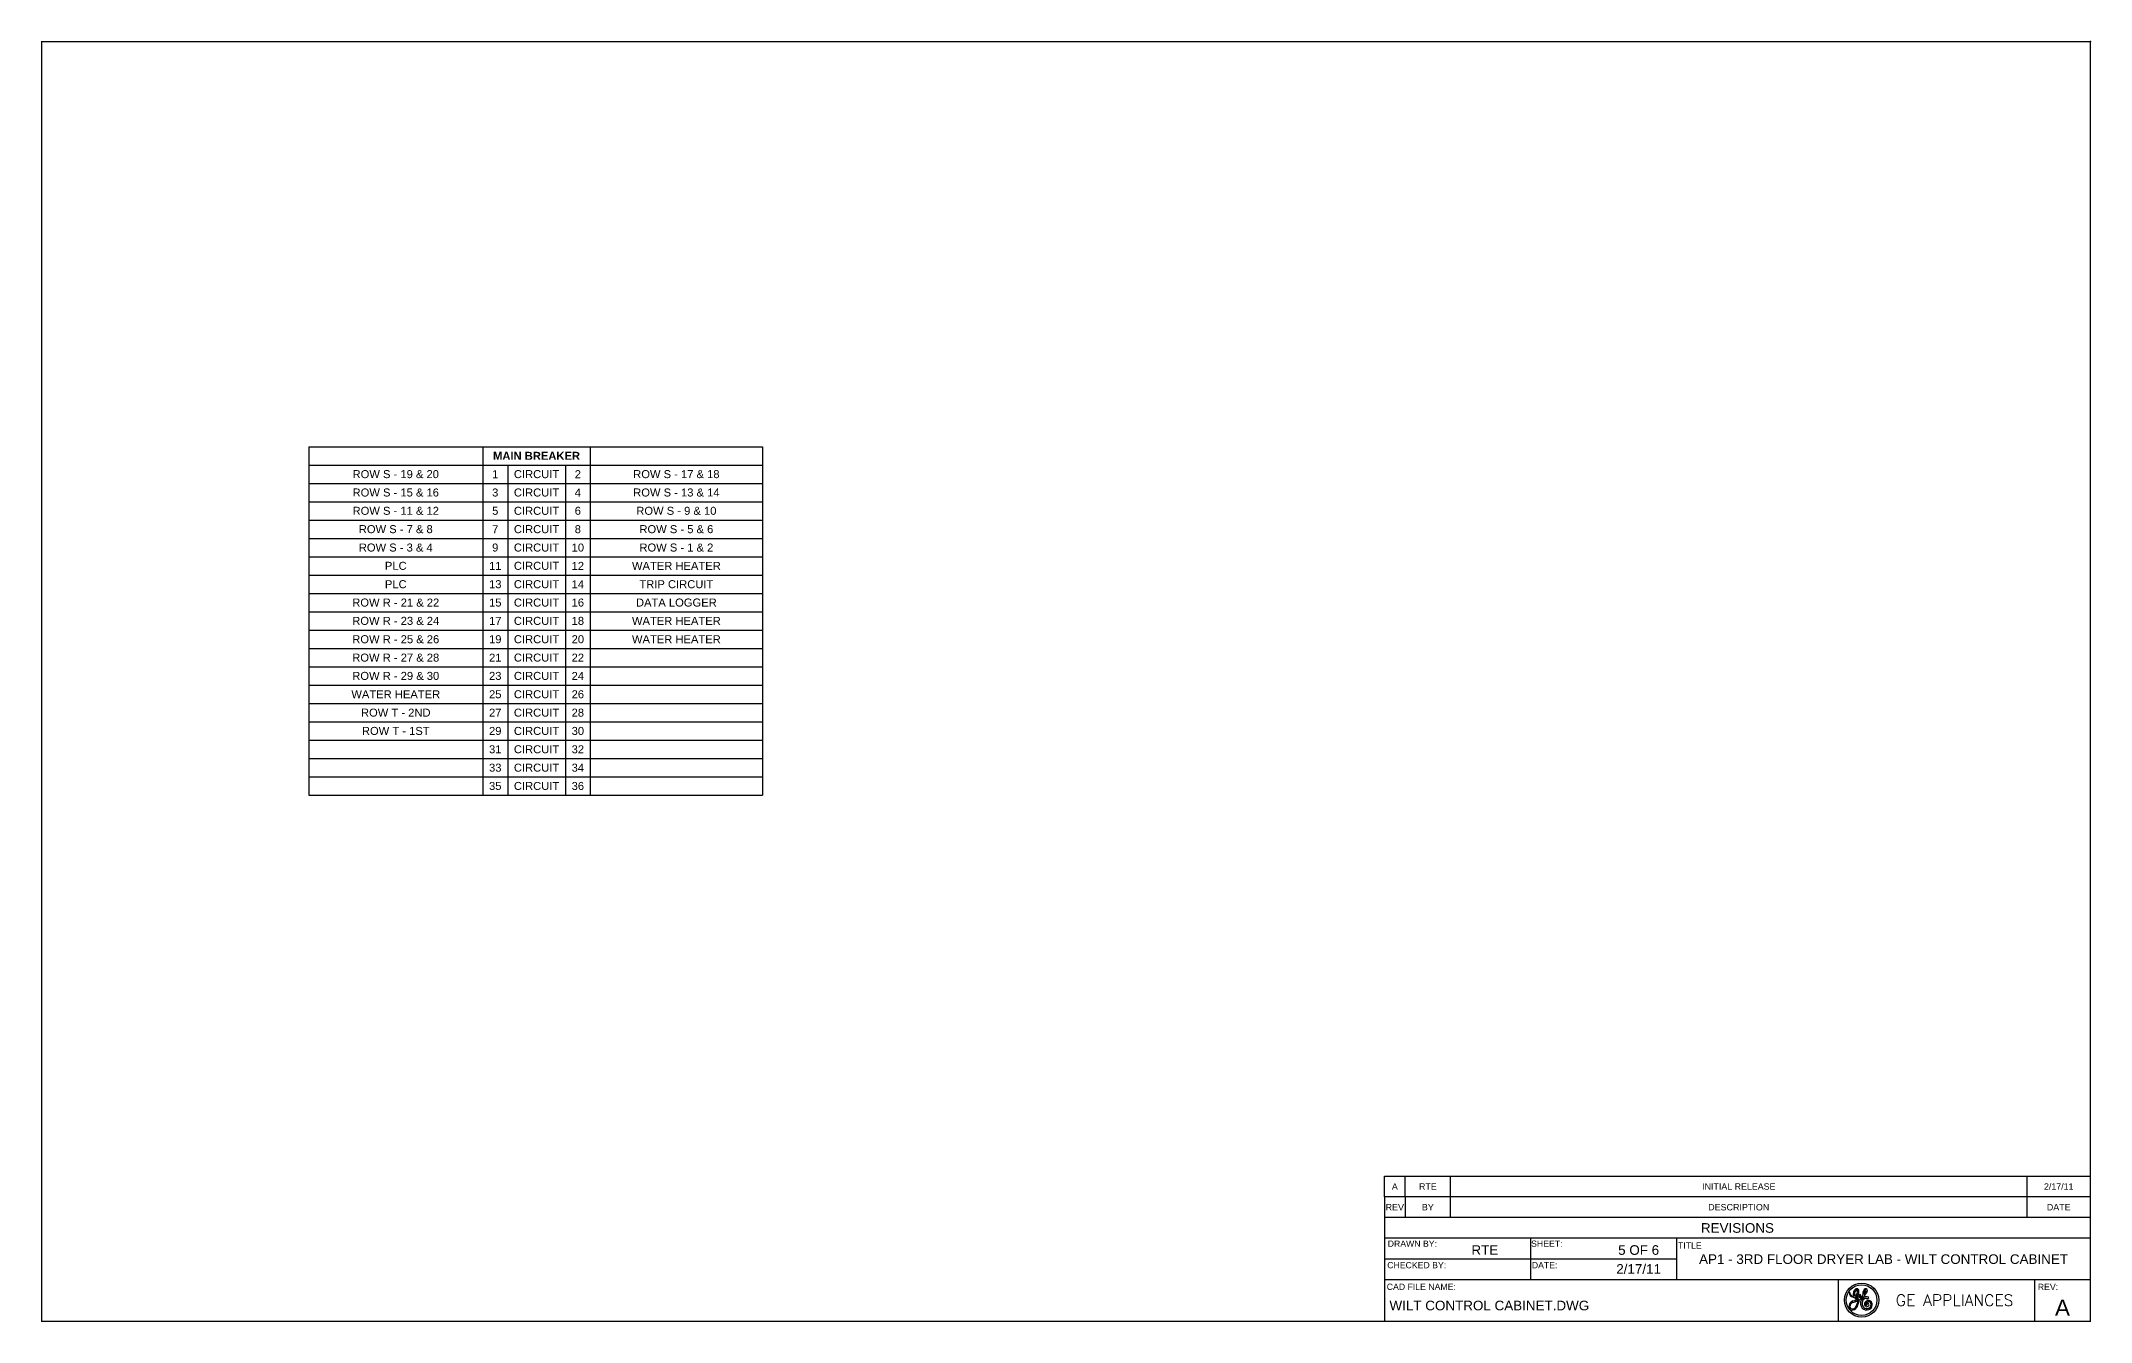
# Model space of a CAD drawing. Header units: inches. Extents: x -228 to 241, y -155 to 115.
# Drawn here: x -130.35 to -98.33, y -79.1 to -59.08 of the extents above; entities that cross this region are included whole.
import ezdxf
from ezdxf.enums import TextEntityAlignment as Align

# ---------------------------------------------------------------- set-up
doc = ezdxf.new("R2010")
doc.units = ezdxf.units.IN
doc.header["$MEASUREMENT"] = 0
for name, color, linetype in [('BORDER', 3, 'Continuous'), ('DIM', 1, 'Continuous'), ('PANEL WIRE', 5, 'Continuous'), ('TXT', 4, 'Continuous')]:
    doc.layers.add(name, color=color, linetype=linetype)
doc.styles.add('COMPLEX', font='COMPLEX')
doc.styles.get("Standard").update_dxf_attribs({"font": 'arial.ttf'})

# ---------------------------------------------------------------- blocks, each defined once
blk = doc.blocks.new('REVBLOCK')
at = {"layer": 'BORDER'}
for p, q in [((0.324, 0), (0.324, 0.324)), ((1.032, 0), (1.032, 0.324)), ((10.038, 0), (10.038, 0.324))]:
    blk.add_line(p, q, dxfattribs=at)
blk.add_lwpolyline([(0, 0), (0, 0.324), (11.026, 0.324)], dxfattribs=at)
at = {"layer": 'TXT'}
for tag, p in [('REV', (0.162, 0.162)), ('BY', (0.678, 0.162)), ('DESCRIPTION', (5.535, 0.162)), ('DATE', (10.532, 0.162))]:
    blk.add_attdef(tag, text='', height=0.099, dxfattribs=at).set_placement(p, align=Align.MIDDLE_CENTER)
blk = doc.blocks.new('GE_Logo')
at = {"layer": 'BORDER', "linetype": 'Continuous'}
for p, q in [((-0.017, 0.078), (-0.017, 0.078)), ((-0.005, 0.023), (-0.005, 0.023)), ((0.045, 0.051), (0.045, 0.053)), ((0.045, 0.045), (0.045, 0.045)), ((0.07, 0.095), (0.07, 0.095)), ((0.072, 0.047), (0.072, 0.047)), ((0.075, 0.088), (0.076, 0.09)), ((0.095, 0.041), (0.095, 0.041)), ((0.018, -0.014), (0.018, -0.013)), ((0.026, -0.013), (0.028, -0.009))]:
    blk.add_line(p, q, dxfattribs=at)
for radius in [0.103, 0.0925]:
    blk.add_circle((0.055, 0.031), radius, dxfattribs=at)
for centre, radius, start, end in [((0.017, -0.008), 0.0384, 126.4152, 182.3457), ((-0.018, 0.078), 0.00167, 54.2025, 153.9175), ((0.01, 0.077), 0.0296, 175.8986, 258.1278), ((-0.018, 0.079), 0.00185, 161.4208, 173.7745), ((-0.018, 0.078), 0.00185, 359.104, 46.9518), ((-0.018, 0.078), 0.00185, 46.9831, 47.033), ((-0.018, 0.078), 0.00185, 47.1878, 47.1884), ((-0.002, 0.078), 0.0148, 180.1798, 203.6073), ((0.009, 0.08), 0.0259, 197.4375, 264.0005), ((0.005, -0.007), 0.0198, 155.2385, 210.7757), ((0.013, -0.007), 0.0277, 114.1868, 162.7157), ((0.011, -0.006), 0.0333, 105.0609, 119.8387), ((-0.077, 0.29), 0.284, 286.2392, 289.0368), ((-0.029, 0.153), 0.131, 284.142, 300.0403), ((0.041, 0.068), 0.037, 125.3229, 201.2541), ((0.006, 0.081), 0.0333, 267.4189, 277.3722), ((0.006, 0.081), 0.0333, 266.3006, 267.0263), ((0.006, 0.077), 0.0296, 266.1587, 266.2131), ((0.041, 0.068), 0.037, 212.3618, 223.8297), ((0.043, 0.067), 0.0315, 130.1066, 201.0408), ((0.001, 0.083), 0.0296, 294.1355, 12.6644), ((0.019, 0.048), 0.0074, 231.6407, 232.6664), ((0.022, 0.05), 0.0111, 229.7166, 282.5284), ((-0.003, 0.091), 0.0715, 284.7496, 303.0519), ((0.006, 0.081), 0.0333, 288.9288, 25.3672), ((0.006, 0.081), 0.0333, 288.9134, 288.9164), ((0.022, 0.051), 0.00555, 201.2966, 293.5599), ((-0.088, 0.054), 0.126, 327.5933, 349.4998), ((0.026, 0.085), 0.0148, 61.1952, 116.0543), ((0.025, 0.088), 0.0111, 120.4413, 121.1637), ((0.026, 0.087), 0.00555, 31.1144, 121.8942), ((0.009, 0.088), 0.0444, 290.0784, 295.3092), ((0.002, 0.095), 0.0592, 291.736, 306.2578), ((0.02, 0.069), 0.0222, 290.7068, 318.3232), ((-0.088, 0.057), 0.133, 330.2544, 350.7619), ((0.026, 0.089), 0.0111, 33.4012, 50.6769), ((0.051, 0.051), 0.0148, 110.7974, 168.6988), ((-0.007, 0.05), 0.0444, 346.8295, 356.057), ((-0.003, 0.091), 0.0715, 303.2358, 303.2439), ((-0.035, 0.156), 0.144, 303.069, 314.1387), ((0.046, 0.059), 0.00555, 91.1634, 99.1221), ((0.035, 0.064), 0.0148, 314.1921, 348.4615), ((-0.029, 0.153), 0.131, 304.621, 314.7998), ((-0.088, 0.057), 0.133, 355.0688, 357.5733), ((-0.088, 0.057), 0.133, 355.0516944634672, 355.0517472074151), ((0.046, 0.061), 0.0037, 5.0426, 83.4158), ((0.044, 0.061), 0.00555, 356.3808, 359.6419), ((0.089, 0.011), 0.0407, 116.0484, 258.2768), ((0.091, 0.011), 0.0333, 108.007, 237.0381), ((0.106, 0.069), 0.0444, 142.8794, 191.8193), ((0.019, 0.1), 0.0666, 314.7382, 315.8124), ((0.1, 0.076), 0.0407, 213.3633, 225.0117), ((0.101, 0.07), 0.0315, 144.8342, 184.97), ((0.032, 0.108), 0.0555, 312.958, 333.1931), ((0.079, 0.089), 0.0109, 348.8459, 142.6698), ((0.08, 0.09), 0.0111, 151.3852, 152.1303), ((0.028, 0.11), 0.0666, 310.8187, 334.7484), ((0.096, 0.076), 0.0296, 213.612, 239.7574), ((0.091, 0.007), 0.0185, 141.4117, 231.4184), ((0.079, 0.088), 0.0037, 69.0155, 139.3089), ((0.079, 0.088), 0.0037, 153.3316, 153.4021), ((0.097, 0.005), 0.0241, 43.0345, 148.1299), ((0.078, 0.088), 0.0037, 54.3726, 60.5273), ((0.091, 0.008), 0.0111, 144.2469, 228.9573), ((0.077, 0.087), 0.00555, 38.9364, 47.8233), ((0.075, 0.087), 0.0074, 327.7967, 28.5928), ((0.077, 0.087), 0.00555, 36.4082, 36.5638), ((0.085, 0.017), 0.0333, 73.1422, 96.4863), ((0.098, 0.083), 0.0444, 246.9175, 254.6902), ((0.096, 0.003), 0.0185, 56.3505, 139.1581), ((0.084, 0.006), 0.00555, 264.2476, 349.8059), ((0.089, 0.062), 0.0222, 263.6714, 265.1954), ((0.093, 0.006), 0.0074, 85.2231, 164.2466), ((0.086, 0.004), 0.0037, 5.7607, 96.9197), ((0.088, 0.062), 0.0222, 266.4066, 287.1828), ((0.068, 0.09), 0.0222, 339.106, 351.9371), ((0.071, 0.089), 0.0185, 336.9398, 337.8204), ((0.089, 0.003), 0.0111, 333.5132, 68.3887), ((0.094, 0.045), 0.00401, 282.7253, 84), ((0.09, 0.003), 0.0222, 319.626, 43.6888), ((0.084, 0.004), 0.0352, 324.0508, 26.3225), ((-0.003, -0.011), 0.0185, 176.7855, 265.6989), ((0, -0.006), 0.0167, 221.2499, 235.3206), ((0, 0), 0.0222, 245.2071, 297.1841), ((-0.003, 0.004), 0.0333, 267.8739, 328.4069), ((0.001, 0), 0.0222, 295.4989, 321.1148), ((0.001, 0), 0.0222, 322.8841, 323.0517), ((0.086, 0.009), 0.0296, 243.4439, 315.6294), ((0.087, 0.006), 0.0148, 241.0922, 327.2639), ((0.083, 0.014), 0.0426, 266.2008, 314.2321)]:
    blk.add_arc(centre, radius, start, end, dxfattribs=at)
at = {"layer": 'BORDER'}
blk.add_arc((0.078, 0.008), 0.037, 274.4657, 274.8052, dxfattribs=at)
at = {"layer": 'BORDER', "linetype": 'Continuous'}
blk.add_point((0.036, 0.032), dxfattribs=at)
blk = doc.blocks.new('B-BORDER')
at = {"layer": 'BORDER'}
for p, q in [((34, 0.973), (28.487, 0.973)), ((28.487, 0.973), (28.487, 0.649)), ((28.649, 0.973), (28.649, 0.811)), ((29.003, 0.811), (29.003, 0.973)), ((33.506, 0.811), (33.506, 0.973)), ((34, 0.811), (28.487, 0.811)), ((34, 0.649), (28.487, 0.649)), ((28.487, 0.649), (28.487, 0)), ((29.627, 0.649), (29.627, 0.324)), ((30.768, 0.649), (30.768, 0.324)), ((30.768, 0.486), (28.487, 0.486)), ((34, 0.324), (28.487, 0.324)), ((32.03, 0.324), (32.03, 0)), ((33.564, 0.324), (33.564, 0))]:
    blk.add_line(p, q, dxfattribs=at)
at = {"layer": 'BORDER', "const_width": 0.01}
blk.add_lwpolyline([(34, 0), (34, 10), (18, 10), (18, 0), (34, 0)], dxfattribs=at)
at = {"layer": 'BORDER'}
blk.add_point((34, 10), dxfattribs=at)
at = {"layer": 'BORDER', "xscale": 1.297174118731785, "yscale": 1.297174118731785, "zscale": 1.297174118731785}
blk.add_blockref('GE_Logo', (32.142, 0.126), dxfattribs=at)
at = {"layer": 'BORDER'}
for s, height, p in [('REV', 0.05, (28.568, 0.892)), ('BY', 0.05, (28.826, 0.892)), ('DESCRIPTION', 0.05, (31.254, 0.892)), ('DATE', 0.05, (33.753, 0.892)), ('REVISIONS', 0.075, (31.244, 0.73))]:
    blk.add_text(s, height=height, dxfattribs=at).set_placement(p, align=Align.MIDDLE_CENTER)
for s, height, p in [('DRAWN BY:', 0.0486, (28.705, 0.583)), ('SHEET:', 0.0486, (29.755, 0.583)), ('TITLE', 0.0486, (30.872, 0.569)), ('CHECKED BY:', 0.04864, (28.739, 0.415)), ('DATE:', 0.0486, (29.738, 0.415)), ('REV:', 0.0486, (33.669, 0.245))]:
    blk.add_text(s, height=height, dxfattribs=at).set_placement(p, align=Align.CENTER)
blk.add_text('CAD FILE NAME:', height=0.04864, dxfattribs=at).set_placement((28.505, 0.246))
at = {"layer": 'BORDER', "style": 'COMPLEX'}
blk.add_text('GE APPLIANCES', height=0.08891, dxfattribs=at).set_placement((32.94, 0.165), align=Align.MIDDLE)
at = {"layer": 'TXT'}
for tag, height, p in [('DRAWN_BY', 0.075, (29.271, 0.558)), ('SHEET', 0.075, (30.472, 0.558)), ('DWG_TITLE', 0.075, (32.384, 0.486)), ('CHECKED_BY', 0.075, (29.271, 0.41)), ('DATE', 0.075, (30.472, 0.41)), ('REV', 0.125, (33.782, 0.108))]:
    blk.add_attdef(tag, text='', height=height, dxfattribs=at).set_placement(p, align=Align.MIDDLE_CENTER)
blk.add_attdef('FILENAME', (28.526, 0.086), '', height=0.075, dxfattribs=at)
blk = doc.blocks.new('*T46')
at = {"layer": 'PANEL WIRE', "color": 3, "linetype": 'ByBlock', "lineweight": -2}
for p, q in [((0, 0), (7.087, 0)), ((0, 0), (0, -5.447)), ((2.72, 0), (2.72, -5.447)), ((7.087, 0), (7.087, -5.447)), ((0, -0.287), (3.108, -0.287)), ((3.108, -0.287), (3.108, -5.447)), ((4.01, -0.287), (4.01, -5.447)), ((4.398, -0.287), (7.087, -0.287)), ((4.398, -0.287), (4.398, -5.447)), ((0, -0.573), (7.087, -0.573)), ((0, -0.86), (7.087, -0.86)), ((0, -1.147), (7.087, -1.147)), ((0, -1.433), (7.087, -1.433)), ((0, -1.72), (7.087, -1.72)), ((0, -2.007), (7.087, -2.007)), ((0, -2.293), (7.087, -2.293)), ((0, -2.58), (7.087, -2.58)), ((0, -2.867), (7.087, -2.867)), ((0, -3.153), (7.087, -3.153)), ((0, -3.44), (7.087, -3.44)), ((0, -3.727), (7.087, -3.727)), ((0, -4.013), (7.087, -4.013)), ((0, -4.3), (7.087, -4.3)), ((0, -4.587), (7.087, -4.587)), ((0, -4.873), (7.087, -4.873)), ((0, -5.16), (7.087, -5.16)), ((0, -5.447), (7.087, -5.447))]:
    blk.add_line(p, q, dxfattribs=at)
at = {"layer": 'PANEL WIRE', "color": 3, "lineweight": -2}
for p in [(4.398, 0), (3.108, -0.287)]:
    blk.add_line(p, (4.398, -0.287), dxfattribs=at)
at = {"layer": 'PANEL WIRE', "color": 4, "char_height": 0.125, "attachment_point": 5}
for s, insert, width in [('{\\fArial|b0|i0|c0;', (1.36, -0.143), 2.59955), ('{\\fArial|b1|i0|c0;MAIN BREAKER', (3.559, -0.143), 1.55889), ('{\\fArial|b0|i0|c0;', (5.743, -0.143), 2.56874), ('{\\fArial|b0|i0|c0;ROW S - 19 & 20', (1.36, -0.43), 2.59955), ('{\\fArial|b0|i0|c0;1', (2.914, -0.43), 0.26833), ('{\\fArial|b0|i0|c0;CIRCUIT', (3.559, -0.43), 0.78222), ('{\\fArial|b0|i0|c0;2', (4.204, -0.43), 0.26833), ('{\\fArial|b0|i0|c0;ROW S - 17 & 18', (5.743, -0.43), 2.56874), ('{\\fArial|b0|i0|c0;ROW S - 15 & 16', (1.36, -0.717), 2.59955), ('{\\fArial|b0|i0|c0;ROW S - 11 & 12', (1.36, -1.003), 2.59955), ('{\\fArial|b0|i0|c0;3', (2.914, -0.717), 0.26833), ('{\\fArial|b0|i0|c0;5', (2.914, -1.003), 0.26833), ('{\\fArial|b0|i0|c0;CIRCUIT', (3.559, -0.717), 0.78222), ('{\\fArial|b0|i0|c0;CIRCUIT', (3.559, -1.003), 0.78222), ('{\\fArial|b0|i0|c0;4', (4.204, -0.717), 0.26833), ('{\\fArial|b0|i0|c0;6', (4.204, -1.003), 0.26833), ('{\\fArial|b0|i0|c0;ROW S - 13 & 14', (5.743, -0.717), 2.56874), ('{\\fArial|b0|i0|c0;ROW S - 9 & 10', (5.743, -1.003), 2.56874), ('{\\fArial|b0|i0|c0;ROW S - 7 & 8', (1.36, -1.29), 2.59955), ('{\\fArial|b0|i0|c0;7', (2.914, -1.29), 0.26833), ('{\\fArial|b0|i0|c0;CIRCUIT', (3.559, -1.29), 0.78222), ('{\\fArial|b0|i0|c0;8', (4.204, -1.29), 0.26833), ('{\\fArial|b0|i0|c0;ROW S - 5 & 6', (5.743, -1.29), 2.56874), ('{\\fArial|b0|i0|c0;ROW S - 3 & 4', (1.36, -1.577), 2.59955), ('{\\fArial|b0|i0|c0;9', (2.914, -1.577), 0.26833), ('{\\fArial|b0|i0|c0;CIRCUIT', (3.559, -1.577), 0.78222), ('{\\fArial|b0|i0|c0;10', (4.204, -1.577), 0.26833), ('{\\fArial|b0|i0|c0;ROW S - 1 & 2', (5.743, -1.577), 2.56874), ('{\\fArial|b0|i0|c0;PLC', (1.36, -1.863), 2.59955), ('{\\fArial|b0|i0|c0;11', (2.914, -1.863), 0.26833), ('{\\fArial|b0|i0|c0;CIRCUIT', (3.559, -1.863), 0.78222), ('{\\fArial|b0|i0|c0;12', (4.204, -1.863), 0.26833), ('{\\fArial|b0|i0|c0;WATER HEATER', (5.743, -1.863), 2.56874), ('{\\fArial|b0|i0|c0;PLC', (1.36, -2.15), 2.59955), ('{\\fArial|b0|i0|c0;13', (2.914, -2.15), 0.26833), ('{\\fArial|b0|i0|c0;CIRCUIT', (3.559, -2.15), 0.78222), ('{\\fArial|b0|i0|c0;14', (4.204, -2.15), 0.26833), ('{\\fArial|b0|i0|c0;TRIP CIRCUIT', (5.743, -2.15), 2.56874), ('{\\fArial|b0|i0|c0;ROW R - 21 & 22', (1.36, -2.437), 2.59955), ('{\\fArial|b0|i0|c0;15', (2.914, -2.437), 0.26833), ('{\\fArial|b0|i0|c0;CIRCUIT', (3.559, -2.437), 0.78222), ('{\\fArial|b0|i0|c0;16', (4.204, -2.437), 0.26833), ('{\\fArial|b0|i0|c0;DATA LOGGER', (5.743, -2.437), 2.56874), ('{\\fArial|b0|i0|c0;ROW R - 23 & 24', (1.36, -2.723), 2.59955), ('{\\fArial|b0|i0|c0;17', (2.914, -2.723), 0.26833), ('{\\fArial|b0|i0|c0;CIRCUIT', (3.559, -2.723), 0.78222), ('{\\fArial|b0|i0|c0;18', (4.204, -2.723), 0.26833), ('{\\fArial|b0|i0|c0;WATER HEATER', (5.743, -2.723), 2.56874), ('{\\fArial|b0|i0|c0;ROW R - 25 & 26', (1.36, -3.01), 2.59955), ('{\\fArial|b0|i0|c0;19', (2.914, -3.01), 0.26833), ('{\\fArial|b0|i0|c0;CIRCUIT', (3.559, -3.01), 0.78222), ('{\\fArial|b0|i0|c0;20', (4.204, -3.01), 0.26833), ('{\\fArial|b0|i0|c0;WATER HEATER', (5.743, -3.01), 2.56874), ('{\\fArial|b0|i0|c0;ROW R - 27 & 28', (1.36, -3.297), 2.59955), ('{\\fArial|b0|i0|c0;ROW R - 29 & 30', (1.36, -3.583), 2.59955), ('{\\fArial|b0|i0|c0;21', (2.914, -3.297), 0.26833), ('{\\fArial|b0|i0|c0;23', (2.914, -3.583), 0.26833), ('{\\fArial|b0|i0|c0;CIRCUIT', (3.559, -3.297), 0.78222), ('{\\fArial|b0|i0|c0;CIRCUIT', (3.559, -3.583), 0.78222), ('{\\fArial|b0|i0|c0;22', (4.204, -3.297), 0.26833), ('{\\fArial|b0|i0|c0;24', (4.204, -3.583), 0.26833), ('{\\fArial|b0|i0|c0;', (5.743, -3.297), 2.56874), ('{\\fArial|b0|i0|c0;WATER HEATER', (1.36, -3.87), 2.59955), ('{\\fArial|b0|i0|c0;25', (2.914, -3.87), 0.26833), ('{\\fArial|b0|i0|c0;CIRCUIT', (3.559, -3.87), 0.78222), ('{\\fArial|b0|i0|c0;26', (4.204, -3.87), 0.26833), ('{\\fArial|b0|i0|c0;', (5.743, -3.583), 2.56874), ('{\\fArial|b0|i0|c0;ROW T - 2ND', (1.36, -4.157), 2.59955), ('{\\fArial|b0|i0|c0;27', (2.914, -4.157), 0.26833), ('{\\fArial|b0|i0|c0;CIRCUIT', (3.559, -4.157), 0.78222), ('{\\fArial|b0|i0|c0;28', (4.204, -4.157), 0.26833), ('{\\fArial|b0|i0|c0;', (5.743, -3.87), 2.56874), ('{\\fArial|b0|i0|c0;', (5.743, -4.157), 2.56874), ('{\\fArial|b0|i0|c0;ROW T - 1ST', (1.36, -4.443), 2.59955), ('{\\fArial|b0|i0|c0;29', (2.914, -4.443), 0.26833), ('{\\fArial|b0|i0|c0;CIRCUIT', (3.559, -4.443), 0.78222), ('{\\fArial|b0|i0|c0;30', (4.204, -4.443), 0.26833), ('{\\fArial|b0|i0|c0;', (5.743, -4.443), 2.56874), ('{\\fArial|b0|i0|c0;', (1.36, -4.73), 2.59955), ('{\\fArial|b0|i0|c0;31', (2.914, -4.73), 0.26833), ('{\\fArial|b0|i0|c0;CIRCUIT', (3.559, -4.73), 0.78222), ('{\\fArial|b0|i0|c0;32', (4.204, -4.73), 0.26833), ('{\\fArial|b0|i0|c0;', (5.743, -4.73), 2.56874), ('{\\fArial|b0|i0|c0;', (1.36, -5.017), 2.59955), ('{\\fArial|b0|i0|c0;33', (2.914, -5.017), 0.26833), ('{\\fArial|b0|i0|c0;CIRCUIT', (3.559, -5.017), 0.78222), ('{\\fArial|b0|i0|c0;34', (4.204, -5.017), 0.26833), ('{\\fArial|b0|i0|c0;', (5.743, -5.017), 2.56874), ('{\\fArial|b0|i0|c0;', (1.36, -5.303), 2.59955), ('{\\fArial|b0|i0|c0;35', (2.914, -5.303), 0.26833), ('{\\fArial|b0|i0|c0;CIRCUIT', (3.559, -5.303), 0.78222), ('{\\fArial|b0|i0|c0;36', (4.204, -5.303), 0.26833), ('{\\fArial|b0|i0|c0;', (5.743, -5.303), 2.56874)]:
    blk.add_mtext(s, dxfattribs=dict(at, insert=insert, width=width))

msp = doc.modelspace()

# ---------------------------------------------------------------- block references
msp.add_blockref('*T46', (-126.163866, -65.422018))
at = {"layer": 'DIM'}
ref = msp.add_blockref('B-BORDER', (-166.335056, -79.091828), dxfattribs=dict(at, xscale=2, yscale=2, zscale=2))
ref.add_attrib('DRAWN_BY', 'RTE', dxfattribs={"layer": 'TXT', "height": 0.15}).set_placement((-107.792476, -77.976664), align=Align.MIDDLE_CENTER)
ref.add_attrib('FILENAME', 'WILT CONTROL CABINET.DWG', (-109.282295, -78.918957), dxfattribs={"layer": 'TXT', "height": 0.15})
ref.add_attrib('SHEET', '5 OF 6', dxfattribs={"layer": 'TXT', "height": 0.15}).set_placement((-105.390567, -77.976664), align=Align.MIDDLE_CENTER)
ref.add_attrib('DATE', '2/17/11', dxfattribs={"layer": 'TXT', "height": 0.15}).set_placement((-105.390567, -78.272226), align=Align.MIDDLE_CENTER)
ref.add_attrib('DWG_TITLE_001', 'AP1 - 3RD FLOOR DRYER LAB - WILT CONTROL CABINET', (-104.446802, -78.193948), dxfattribs={"layer": 'TXT', "height": 0.15})
ref.add_attrib('REV', 'A', dxfattribs={"layer": 'TXT', "height": 0.25}).set_placement((-98.770754, -78.876513), align=Align.MIDDLE_CENTER)
at = {"layer": 'PANEL WIRE'}
msp.add_blockref('REVBLOCK', (-109.361036, -77.146067), dxfattribs=at).add_auto_attribs({'DATE': '2/17/11', 'DESCRIPTION': 'INITIAL RELEASE', 'BY': 'RTE', 'REV': 'A'})
msp.add_blockref('REVBLOCK', (-109.361036, -77.146067), dxfattribs=at).add_auto_attribs({'DATE': '2/17/11', 'DESCRIPTION': 'INITIAL RELEASE', 'BY': 'RTE', 'REV': 'A'})

doc.saveas('drawing.dxf')
